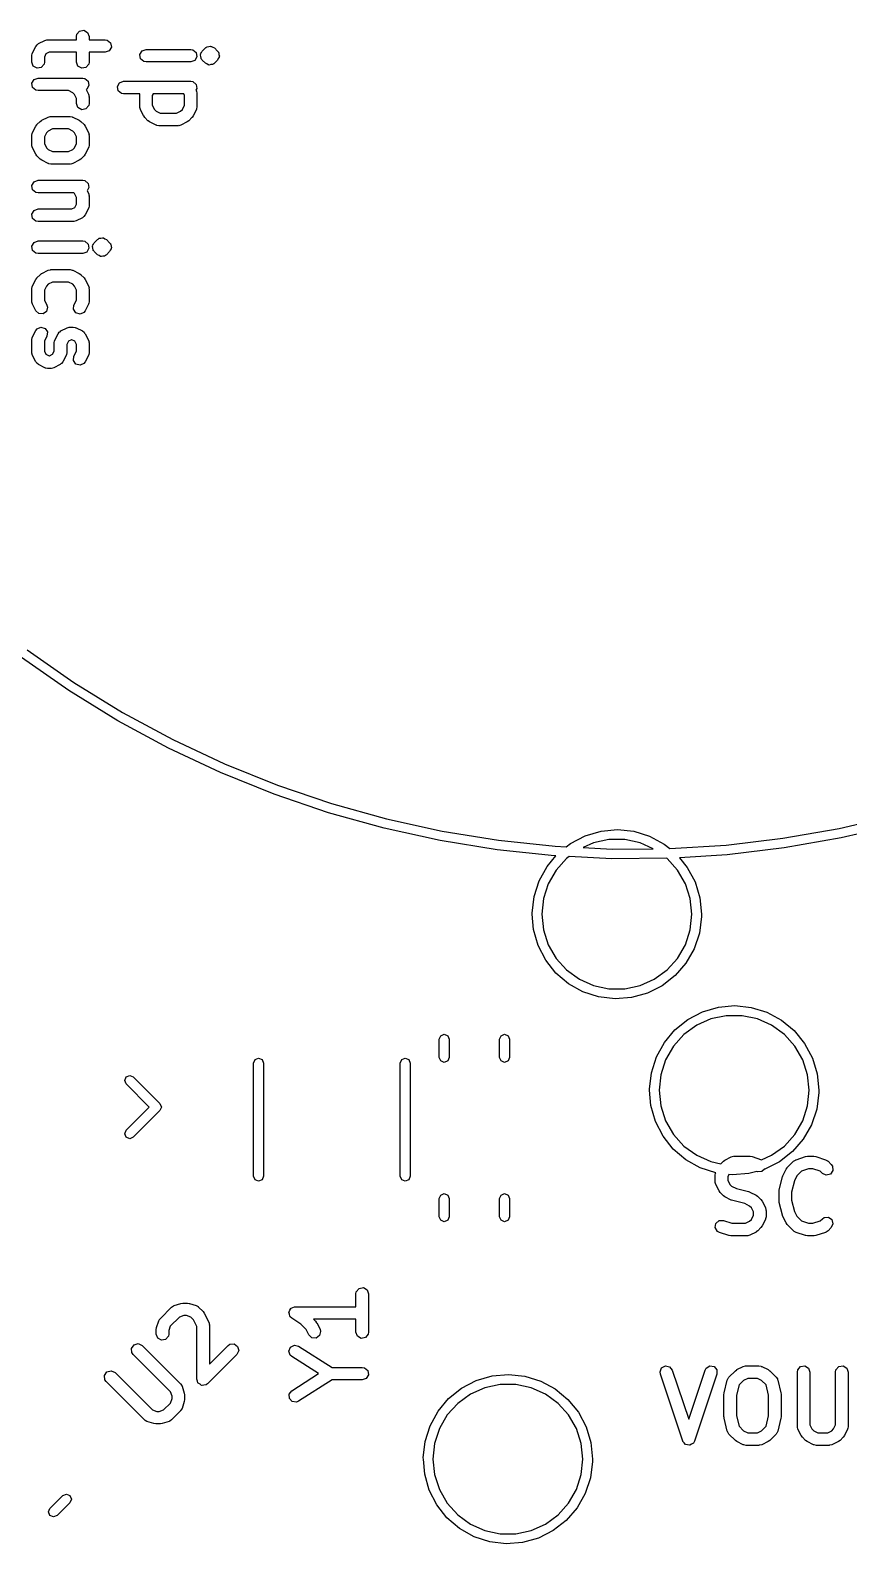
# Model space of a CAD drawing. Extents: x 158.4 to 199.9, y -104.2 to -37.4.
# Drawn here: x 175.8 to 185.57, y -104.11 to -86.05 of the extents above; entities that cross this region are included whole.
import ezdxf

# ---------------------------------------------------------------- set-up
doc = ezdxf.new("R2010")
doc.units = 0
doc.layers.add('BLACK', color=7, linetype='CONTINUOUS')

msp = doc.modelspace()

# ---------------------------------------------------------------- linework, layer by layer
at = {"layer": 'BLACK', "linetype": 'CONTINUOUS'}
for p, q in [((176.352, -86.1274), (176.357, -86.1017)), ((176.352, -86.1667), (176.352, -86.1274)), ((176.357, -86.1017), (176.39, -86.0624)), ((176.39, -86.0624), (176.44, -86.0535)), ((176.44, -86.0535), (176.485, -86.0792)), ((176.485, -86.0792), (176.502, -86.1274)), ((176.502, -86.1274), (176.502, -86.1667)), ((175.827, -86.3224), (175.865, -86.2462)), ((175.865, -86.2462), (175.881, -86.2253)), ((175.881, -86.2253), (175.891, -86.2208)), ((175.891, -86.2208), (175.899, -86.2127)), ((175.899, -86.2127), (175.975, -86.1746)), ((175.975, -86.1746), (176, -86.1672)), ((176, -86.1672), (176.004, -86.1682)), ((176.004, -86.1682), (176.008, -86.1667)), ((176.008, -86.1667), (176.352, -86.1667)), ((176.502, -86.1667), (176.694, -86.1667)), ((176.694, -86.1667), (176.72, -86.1712)), ((176.742, -86.2991), (176.694, -86.3167)), ((176.72, -86.1712), (176.759, -86.2042)), ((176.768, -86.2547), (176.742, -86.2991)), ((176.759, -86.2042), (176.768, -86.2547)), ((177.108, -86.3429), (177.134, -86.2985)), ((177.134, -86.2985), (177.182, -86.281)), ((177.182, -86.281), (177.715, -86.281)), ((177.715, -86.281), (177.741, -86.2855)), ((177.741, -86.2855), (177.78, -86.3185)), ((177.845, -86.3206), (177.853, -86.3029)), ((177.853, -86.3029), (177.891, -86.2648)), ((177.891, -86.2648), (177.899, -86.2591)), ((177.899, -86.2591), (177.901, -86.2564)), ((177.901, -86.2564), (177.904, -86.2556)), ((177.904, -86.2556), (177.912, -86.2499)), ((177.912, -86.2499), (177.932, -86.2482)), ((177.932, -86.2482), (177.951, -86.2431)), ((177.951, -86.2431), (177.957, -86.246)), ((177.957, -86.246), (177.963, -86.2454)), ((177.963, -86.2454), (177.979, -86.2566)), ((177.979, -86.2566), (177.997, -86.2648)), ((177.997, -86.2648), (178.035, -86.3029)), ((178.035, -86.3029), (178.041, -86.311)), ((175.819, -86.356), (175.824, -86.3303)), ((175.819, -86.4321), (175.819, -86.356)), ((175.837, -86.4804), (175.819, -86.4321)), ((175.824, -86.3303), (175.826, -86.3269)), ((175.826, -86.3269), (175.827, -86.3224)), ((175.881, -86.506), (175.837, -86.4804)), ((175.965, -86.4578), (175.932, -86.4971)), ((175.969, -86.4321), (175.965, -86.4578)), ((175.988, -86.3357), (175.969, -86.3737)), ((175.969, -86.3737), (175.969, -86.4321)), ((176.026, -86.3167), (175.988, -86.3357)), ((176.352, -86.3167), (176.026, -86.3167)), ((176.352, -86.4321), (176.352, -86.3167)), ((176.37, -86.4804), (176.352, -86.4321)), ((176.414, -86.506), (176.37, -86.4804)), ((176.498, -86.4578), (176.465, -86.4971)), ((176.502, -86.4321), (176.498, -86.4578)), ((176.694, -86.3167), (176.502, -86.3167)), ((176.502, -86.3167), (176.502, -86.4321)), ((177.117, -86.3935), (177.108, -86.3429)), ((177.156, -86.4264), (177.117, -86.3935)), ((177.182, -86.431), (177.156, -86.4264)), ((177.715, -86.431), (177.182, -86.431)), ((177.764, -86.4134), (177.715, -86.431)), ((177.789, -86.369), (177.764, -86.4134)), ((177.78, -86.3185), (177.789, -86.369)), ((177.831, -86.3494), (177.833, -86.3463)), ((177.836, -86.3682), (177.831, -86.3494)), ((177.832, -86.3429), (177.834, -86.34)), ((177.833, -86.3463), (177.832, -86.3429)), ((177.833, -86.3365), (177.845, -86.3206)), ((177.834, -86.34), (177.833, -86.3365)), ((177.838, -86.3876), (177.836, -86.3682)), ((177.841, -86.3915), (177.838, -86.3876)), ((177.841, -86.3935), (177.841, -86.3915)), ((177.843, -86.3956), (177.841, -86.3935)), ((177.844, -86.3957), (177.843, -86.3956)), ((177.844, -86.399), (177.844, -86.3957)), ((177.847, -86.4009), (177.844, -86.399)), ((177.853, -86.409), (177.847, -86.4009)), ((177.891, -86.4471), (177.853, -86.409)), ((177.909, -86.4553), (177.891, -86.4471)), ((177.925, -86.4665), (177.909, -86.4553)), ((177.931, -86.4659), (177.925, -86.4665)), ((177.937, -86.4688), (177.931, -86.4659)), ((177.956, -86.4637), (177.937, -86.4688)), ((177.976, -86.462), (177.956, -86.4637)), ((177.984, -86.4563), (177.976, -86.462)), ((177.987, -86.4555), (177.984, -86.4563)), ((177.989, -86.4528), (177.987, -86.4555)), ((177.997, -86.4471), (177.989, -86.4528)), ((178.035, -86.409), (177.997, -86.4471)), ((178.043, -86.3913), (178.035, -86.409)), ((178.041, -86.311), (178.044, -86.3129)), ((178.055, -86.3754), (178.043, -86.3913)), ((178.044, -86.3129), (178.044, -86.3162)), ((178.044, -86.3162), (178.045, -86.3163)), ((178.045, -86.3163), (178.047, -86.3185)), ((178.047, -86.3185), (178.047, -86.3204)), ((178.047, -86.3204), (178.05, -86.3243)), ((178.05, -86.3243), (178.052, -86.3437)), ((178.052, -86.3437), (178.057, -86.3625)), ((178.056, -86.369), (178.054, -86.3719)), ((178.054, -86.3719), (178.055, -86.3754)), ((178.057, -86.3625), (178.055, -86.3656)), ((178.055, -86.3656), (178.056, -86.369)), ((175.82, -86.6858), (175.846, -86.6414)), ((175.846, -86.6414), (175.894, -86.6238)), ((175.932, -86.4971), (175.881, -86.506)), ((175.894, -86.6238), (176.427, -86.6238)), ((176.465, -86.4971), (176.414, -86.506)), ((176.427, -86.6238), (176.453, -86.6283)), ((176.453, -86.6283), (176.492, -86.6613)), ((176.492, -86.6613), (176.501, -86.7118)), ((176.867, -86.6795), (176.915, -86.6619)), ((176.915, -86.6619), (177.715, -86.6619)), ((177.715, -86.6619), (177.741, -86.6664)), ((177.741, -86.6664), (177.78, -86.6994)), ((175.829, -86.7363), (175.82, -86.6858)), ((175.868, -86.7693), (175.829, -86.7363)), ((175.894, -86.7738), (175.868, -86.7693)), ((176.257, -86.7738), (175.894, -86.7738)), ((176.307, -86.7985), (176.257, -86.7738)), ((176.328, -86.8194), (176.307, -86.7985)), ((176.352, -86.8689), (176.328, -86.8194)), ((176.476, -86.7563), (176.466, -86.7599)), ((176.466, -86.7599), (176.495, -86.8176)), ((176.501, -86.7118), (176.476, -86.7563)), ((176.495, -86.8176), (176.502, -86.8426)), ((176.502, -86.8426), (176.501, -86.847)), ((176.501, -86.847), (176.502, -86.8512)), ((176.502, -86.8512), (176.502, -86.9274)), ((176.842, -86.7239), (176.867, -86.6795)), ((176.85, -86.7744), (176.842, -86.7239)), ((176.89, -86.8074), (176.85, -86.7744)), ((176.915, -86.8119), (176.89, -86.8074)), ((177.107, -86.8119), (176.915, -86.8119)), ((177.107, -86.8131), (177.107, -86.8119)), ((177.107, -86.9655), (177.107, -86.8131)), ((177.267, -86.8119), (177.257, -86.8308)), ((177.257, -86.8308), (177.257, -86.9478)), ((177.631, -86.8119), (177.267, -86.8119)), ((177.64, -86.8308), (177.631, -86.8119)), ((177.64, -86.9478), (177.64, -86.8308)), ((177.789, -86.7499), (177.778, -86.77)), ((177.778, -86.77), (177.783, -86.7796)), ((177.78, -86.6994), (177.789, -86.7499)), ((177.783, -86.7796), (177.79, -86.8045)), ((177.79, -86.8045), (177.789, -86.8089)), ((177.789, -86.8089), (177.79, -86.8131)), ((177.79, -86.8131), (177.79, -86.9655)), ((176.352, -86.9274), (176.352, -86.8689)), ((176.37, -86.9756), (176.352, -86.9274)), ((176.414, -87.0012), (176.37, -86.9756)), ((176.465, -86.9923), (176.414, -87.0012)), ((176.498, -86.953), (176.465, -86.9923)), ((176.502, -86.9274), (176.498, -86.953)), ((177.109, -86.9697), (177.107, -86.9655)), ((177.108, -86.974), (177.109, -86.9697)), ((177.115, -86.999), (177.108, -86.974)), ((177.153, -87.0752), (177.115, -86.999)), ((177.257, -86.9478), (177.282, -86.9972)), ((177.282, -86.9972), (177.303, -87.0181)), ((177.303, -87.0181), (177.352, -87.0429)), ((177.545, -87.0429), (177.595, -87.0181)), ((177.595, -87.0181), (177.616, -86.9972)), ((177.616, -86.9972), (177.64, -86.9478)), ((177.783, -86.999), (177.744, -87.0752)), ((177.786, -86.9911), (177.783, -86.9946)), ((177.783, -86.9946), (177.783, -86.999)), ((177.79, -86.9655), (177.786, -86.9911)), ((175.827, -87.2748), (175.865, -87.1986)), ((175.865, -87.1986), (175.878, -87.1806)), ((175.878, -87.1806), (175.879, -87.1791)), ((175.879, -87.1791), (175.917, -87.141)), ((175.917, -87.141), (175.936, -87.1282)), ((175.936, -87.1282), (175.937, -87.127)), ((175.937, -87.127), (176.013, -87.0889)), ((176.013, -87.0889), (176.038, -87.0814)), ((176.038, -87.0814), (176.042, -87.0825)), ((176.042, -87.0825), (176.046, -87.081)), ((176.046, -87.081), (176.275, -87.081)), ((176.275, -87.081), (176.301, -87.0855)), ((176.301, -87.0855), (176.304, -87.0884)), ((176.304, -87.0884), (176.309, -87.0889)), ((176.309, -87.0889), (176.385, -87.127)), ((176.385, -87.127), (176.403, -87.1403)), ((176.403, -87.1403), (176.404, -87.141)), ((176.404, -87.141), (176.442, -87.1791)), ((176.442, -87.1791), (176.455, -87.1975)), ((176.455, -87.1975), (176.456, -87.1986)), ((176.456, -87.1986), (176.495, -87.2748)), ((177.154, -87.0763), (177.153, -87.0752)), ((177.167, -87.0947), (177.154, -87.0763)), ((177.205, -87.1328), (177.167, -87.0947)), ((177.207, -87.1335), (177.205, -87.1328)), ((177.225, -87.1468), (177.207, -87.1335)), ((177.301, -87.1849), (177.225, -87.1468)), ((177.305, -87.1855), (177.301, -87.1849)), ((177.309, -87.1883), (177.305, -87.1855)), ((177.334, -87.1929), (177.309, -87.1883)), ((177.563, -87.1929), (177.334, -87.1929)), ((177.352, -87.0429), (177.545, -87.0429)), ((177.567, -87.1913), (177.563, -87.1929)), ((177.572, -87.1924), (177.567, -87.1913)), ((177.597, -87.1849), (177.572, -87.1924)), ((177.673, -87.1468), (177.597, -87.1849)), ((177.674, -87.1457), (177.673, -87.1468)), ((177.692, -87.1328), (177.674, -87.1457)), ((177.73, -87.0947), (177.692, -87.1328)), ((177.731, -87.0932), (177.73, -87.0947)), ((177.744, -87.0752), (177.731, -87.0932)), ((175.819, -87.3083), (175.824, -87.2827)), ((175.819, -87.4226), (175.819, -87.3083)), ((175.824, -87.2827), (175.826, -87.2792)), ((175.826, -87.2792), (175.827, -87.2748)), ((175.994, -87.2766), (175.969, -87.326)), ((175.969, -87.326), (175.969, -87.4049)), ((176.015, -87.2557), (175.994, -87.2766)), ((176.064, -87.231), (176.015, -87.2557)), ((176.257, -87.231), (176.064, -87.231)), ((176.307, -87.2557), (176.257, -87.231)), ((176.328, -87.2766), (176.307, -87.2557)), ((176.352, -87.326), (176.328, -87.2766)), ((176.352, -87.4049), (176.352, -87.326)), ((176.495, -87.2748), (176.502, -87.2998)), ((176.502, -87.2998), (176.501, -87.3041)), ((176.501, -87.3041), (176.502, -87.3083)), ((176.502, -87.3083), (176.502, -87.4226)), ((175.821, -87.4268), (175.819, -87.4226)), ((175.82, -87.4312), (175.821, -87.4268)), ((175.827, -87.4562), (175.82, -87.4312)), ((175.865, -87.5323), (175.827, -87.4562)), ((175.866, -87.5335), (175.865, -87.5323)), ((175.879, -87.5518), (175.866, -87.5335)), ((175.917, -87.5899), (175.879, -87.5518)), ((175.969, -87.4049), (175.994, -87.4544)), ((175.994, -87.4544), (176.015, -87.4753)), ((176.015, -87.4753), (176.064, -87.5)), ((176.064, -87.5), (176.257, -87.5)), ((176.257, -87.5), (176.307, -87.4753)), ((176.307, -87.4753), (176.328, -87.4544)), ((176.328, -87.4544), (176.352, -87.4049)), ((176.442, -87.5518), (176.404, -87.5899)), ((176.443, -87.5504), (176.442, -87.5518)), ((176.456, -87.5323), (176.443, -87.5504)), ((176.495, -87.4562), (176.456, -87.5323)), ((176.498, -87.4483), (176.495, -87.4517)), ((176.495, -87.4517), (176.495, -87.4562)), ((176.502, -87.4226), (176.498, -87.4483)), ((175.919, -87.5906), (175.917, -87.5899)), ((175.937, -87.604), (175.919, -87.5906)), ((176.013, -87.6421), (175.937, -87.604)), ((176.017, -87.6426), (176.013, -87.6421)), ((176.021, -87.6455), (176.017, -87.6426)), ((176.046, -87.65), (176.021, -87.6455)), ((176.275, -87.65), (176.046, -87.65)), ((176.279, -87.6485), (176.275, -87.65)), ((176.284, -87.6495), (176.279, -87.6485)), ((176.309, -87.6421), (176.284, -87.6495)), ((176.385, -87.604), (176.309, -87.6421)), ((176.386, -87.6028), (176.385, -87.604)), ((176.404, -87.5899), (176.386, -87.6028)), ((175.82, -87.9048), (175.846, -87.8604)), ((175.829, -87.9554), (175.82, -87.9048)), ((175.846, -87.8604), (175.894, -87.8429)), ((175.894, -87.8429), (176.427, -87.8429)), ((176.427, -87.8429), (176.453, -87.8474)), ((176.453, -87.8474), (176.492, -87.8804)), ((176.501, -87.9309), (176.48, -87.9686)), ((176.492, -87.8804), (176.501, -87.9309)), ((175.868, -87.9883), (175.829, -87.9554)), ((175.894, -87.9929), (175.868, -87.9883)), ((176.32, -87.9929), (175.894, -87.9929)), ((176.328, -88.0004), (176.32, -87.9929)), ((176.352, -88.0498), (176.328, -88.0004)), ((176.352, -88.1287), (176.352, -88.0498)), ((176.48, -87.9686), (176.495, -87.9986)), ((176.495, -87.9986), (176.502, -88.0236)), ((176.502, -88.0236), (176.501, -88.0279)), ((176.501, -88.0279), (176.502, -88.0321)), ((176.502, -88.0321), (176.502, -88.1464)), ((175.82, -88.2477), (175.846, -88.2033)), ((175.829, -88.2982), (175.82, -88.2477)), ((175.846, -88.2033), (175.894, -88.1857)), ((175.894, -88.1857), (176.295, -88.1857)), ((176.295, -88.1857), (176.333, -88.1667)), ((176.333, -88.1667), (176.352, -88.1287)), ((176.423, -88.2897), (176.347, -88.3278)), ((176.431, -88.2815), (176.423, -88.2897)), ((176.441, -88.2771), (176.431, -88.2815)), ((176.456, -88.2562), (176.441, -88.2771)), ((176.495, -88.18), (176.456, -88.2562)), ((176.498, -88.1721), (176.495, -88.1755)), ((176.495, -88.1755), (176.495, -88.18)), ((176.502, -88.1464), (176.498, -88.1721)), ((175.868, -88.3312), (175.829, -88.2982)), ((175.894, -88.3357), (175.868, -88.3312)), ((176.313, -88.3357), (175.894, -88.3357)), ((176.317, -88.3342), (176.313, -88.3357)), ((176.322, -88.3352), (176.317, -88.3342)), ((176.347, -88.3278), (176.322, -88.3352)), ((175.82, -88.6286), (175.846, -88.5842)), ((175.829, -88.6792), (175.82, -88.6286)), ((175.846, -88.5842), (175.894, -88.5667)), ((175.894, -88.5667), (176.427, -88.5667)), ((176.427, -88.5667), (176.453, -88.5712)), ((176.453, -88.5712), (176.492, -88.6042)), ((176.501, -88.6547), (176.476, -88.6991)), ((176.492, -88.6042), (176.501, -88.6547)), ((176.543, -88.6351), (176.545, -88.632)), ((176.548, -88.6539), (176.543, -88.6351)), ((176.544, -88.6286), (176.546, -88.6257)), ((176.545, -88.632), (176.544, -88.6286)), ((176.545, -88.6223), (176.557, -88.6063)), ((176.546, -88.6257), (176.545, -88.6223)), ((176.55, -88.6734), (176.548, -88.6539)), ((176.557, -88.6063), (176.565, -88.5886)), ((176.565, -88.5886), (176.603, -88.5505)), ((176.603, -88.5505), (176.611, -88.5449)), ((176.611, -88.5449), (176.613, -88.5421)), ((176.613, -88.5421), (176.616, -88.5413)), ((176.616, -88.5413), (176.624, -88.5356)), ((176.624, -88.5356), (176.644, -88.5339)), ((176.644, -88.5339), (176.663, -88.5289)), ((176.663, -88.5289), (176.669, -88.5317)), ((176.669, -88.5317), (176.675, -88.5311)), ((176.675, -88.5311), (176.691, -88.5423)), ((176.691, -88.5423), (176.709, -88.5505)), ((176.709, -88.5505), (176.747, -88.5886)), ((176.747, -88.5886), (176.753, -88.5967)), ((176.753, -88.5967), (176.756, -88.5986)), ((176.756, -88.5986), (176.756, -88.6019)), ((176.756, -88.6019), (176.757, -88.602)), ((176.757, -88.602), (176.759, -88.6042)), ((176.759, -88.6042), (176.759, -88.6062)), ((176.759, -88.6062), (176.762, -88.61)), ((176.762, -88.61), (176.764, -88.6294)), ((176.764, -88.6294), (176.769, -88.6482)), ((176.768, -88.6547), (176.766, -88.6577)), ((176.769, -88.6482), (176.767, -88.6513)), ((176.767, -88.6513), (176.768, -88.6547)), ((175.868, -88.7121), (175.829, -88.6792)), ((175.894, -88.7167), (175.868, -88.7121)), ((176.427, -88.7167), (175.894, -88.7167)), ((176.476, -88.6991), (176.427, -88.7167)), ((176.553, -88.6772), (176.55, -88.6734)), ((176.553, -88.6792), (176.553, -88.6772)), ((176.555, -88.6813), (176.553, -88.6792)), ((176.556, -88.6815), (176.555, -88.6813)), ((176.556, -88.6847), (176.556, -88.6815)), ((176.559, -88.6866), (176.556, -88.6847)), ((176.565, -88.6947), (176.559, -88.6866)), ((176.603, -88.7328), (176.565, -88.6947)), ((176.621, -88.741), (176.603, -88.7328)), ((176.637, -88.7522), (176.621, -88.741)), ((176.643, -88.7516), (176.637, -88.7522)), ((176.649, -88.7545), (176.643, -88.7516)), ((176.668, -88.7494), (176.649, -88.7545)), ((176.688, -88.7477), (176.668, -88.7494)), ((176.696, -88.7421), (176.688, -88.7477)), ((176.699, -88.7412), (176.696, -88.7421)), ((176.701, -88.7385), (176.699, -88.7412)), ((176.709, -88.7328), (176.701, -88.7385)), ((176.747, -88.6947), (176.709, -88.7328)), ((176.755, -88.677), (176.747, -88.6947)), ((176.767, -88.6611), (176.755, -88.677)), ((176.766, -88.6577), (176.767, -88.6611)), ((175.865, -89.0272), (175.878, -89.0092)), ((175.878, -89.0092), (175.879, -89.0077)), ((175.879, -89.0077), (175.917, -88.9696)), ((175.917, -88.9696), (175.936, -88.9567)), ((175.936, -88.9567), (175.937, -88.9555)), ((175.937, -88.9555), (176.013, -88.9174)), ((176.013, -88.9174), (176.038, -88.91)), ((176.038, -88.91), (176.042, -88.9111)), ((176.042, -88.9111), (176.046, -88.9095)), ((176.046, -88.9095), (176.275, -88.9095)), ((176.275, -88.9095), (176.301, -88.914)), ((176.301, -88.914), (176.304, -88.9169)), ((176.304, -88.9169), (176.309, -88.9174)), ((176.309, -88.9174), (176.385, -88.9555)), ((176.385, -88.9555), (176.403, -88.9689)), ((176.403, -88.9689), (176.404, -88.9696)), ((176.404, -88.9696), (176.442, -89.0077)), ((176.442, -89.0077), (176.455, -89.026)), ((175.819, -89.1369), (175.824, -89.1113)), ((175.819, -89.2893), (175.819, -89.1369)), ((175.824, -89.1113), (175.826, -89.1078)), ((175.826, -89.1078), (175.827, -89.1034)), ((175.827, -89.1034), (175.865, -89.0272)), ((175.994, -89.1051), (175.969, -89.1546)), ((175.969, -89.1546), (175.969, -89.2716)), ((176.015, -89.0843), (175.994, -89.1051)), ((176.064, -89.0595), (176.015, -89.0843)), ((176.257, -89.0595), (176.064, -89.0595)), ((176.307, -89.0843), (176.257, -89.0595)), ((176.328, -89.1051), (176.307, -89.0843)), ((176.352, -89.1546), (176.328, -89.1051)), ((176.352, -89.2716), (176.352, -89.1546)), ((176.455, -89.026), (176.456, -89.0272)), ((176.456, -89.0272), (176.495, -89.1034)), ((176.495, -89.1034), (176.502, -89.1283)), ((176.502, -89.1283), (176.501, -89.1327)), ((176.501, -89.1327), (176.502, -89.1369)), ((176.502, -89.1369), (176.502, -89.2893)), ((175.821, -89.2935), (175.819, -89.2893)), ((175.82, -89.2979), (175.821, -89.2935)), ((175.827, -89.3228), (175.82, -89.2979)), ((175.865, -89.399), (175.827, -89.3228)), ((175.969, -89.2716), (175.999, -89.3319)), ((176.007, -89.3569), (175.995, -89.4068)), ((175.999, -89.3319), (176.007, -89.3569)), ((176.316, -89.3829), (176.322, -89.3319)), ((176.322, -89.3319), (176.352, -89.2716)), ((176.495, -89.3228), (176.456, -89.399)), ((176.498, -89.3149), (176.495, -89.3184)), ((176.495, -89.3184), (176.495, -89.3228)), ((176.502, -89.2893), (176.498, -89.3149)), ((175.902, -89.4343), (175.865, -89.399)), ((175.954, -89.4374), (175.902, -89.4343)), ((175.995, -89.4068), (175.954, -89.4374)), ((176.345, -89.4257), (176.316, -89.3829)), ((176.394, -89.4403), (176.345, -89.4257)), ((176.441, -89.4199), (176.394, -89.4403)), ((176.456, -89.399), (176.441, -89.4199)), ((175.819, -89.7464), (175.824, -89.7208)), ((175.824, -89.7208), (175.826, -89.7173)), ((175.826, -89.7173), (175.827, -89.7129)), ((175.827, -89.7129), (175.865, -89.6367)), ((175.865, -89.6367), (175.881, -89.6158)), ((175.881, -89.6158), (175.928, -89.5954)), ((175.928, -89.5954), (175.977, -89.61)), ((175.999, -89.7038), (175.969, -89.7641)), ((175.977, -89.61), (176.005, -89.6528)), ((176.005, -89.6528), (175.999, -89.7038)), ((176.094, -89.751), (176.132, -89.6748)), ((176.132, -89.6748), (176.147, -89.6539)), ((176.147, -89.6539), (176.158, -89.6494)), ((176.158, -89.6494), (176.165, -89.6413)), ((176.165, -89.6413), (176.242, -89.6032)), ((176.242, -89.6032), (176.266, -89.5957)), ((176.266, -89.5957), (176.271, -89.5968)), ((176.271, -89.5968), (176.275, -89.5952)), ((176.275, -89.5952), (176.313, -89.5952)), ((176.313, -89.5952), (176.339, -89.5998)), ((176.339, -89.5998), (176.342, -89.6026)), ((176.342, -89.6026), (176.347, -89.6032)), ((176.347, -89.6032), (176.423, -89.6413)), ((176.423, -89.6413), (176.444, -89.6568)), ((176.444, -89.6568), (176.448, -89.6671)), ((176.448, -89.6671), (176.456, -89.6748)), ((176.456, -89.6748), (176.495, -89.751)), ((175.819, -89.8988), (175.819, -89.7464)), ((175.821, -89.903), (175.819, -89.8988)), ((175.82, -89.9074), (175.821, -89.903)), ((175.827, -89.9323), (175.82, -89.9074)), ((175.969, -89.7641), (175.969, -89.8811)), ((175.969, -89.8811), (175.988, -89.9191)), ((175.988, -89.9191), (176.026, -89.9381)), ((176.029, -89.9381), (176.067, -89.9191)), ((176.067, -89.9191), (176.086, -89.8811)), ((176.086, -89.7845), (176.09, -89.7589)), ((176.086, -89.8811), (176.086, -89.7845)), ((176.09, -89.7589), (176.093, -89.7554)), ((176.093, -89.7554), (176.094, -89.751)), ((176.236, -89.8988), (176.231, -89.9245)), ((176.255, -89.7642), (176.236, -89.8022)), ((176.236, -89.8022), (176.236, -89.8988)), ((176.293, -89.7452), (176.255, -89.7642)), ((176.295, -89.7452), (176.293, -89.7452)), ((176.333, -89.7642), (176.295, -89.7452)), ((176.322, -89.9415), (176.352, -89.8811)), ((176.352, -89.8022), (176.333, -89.7642)), ((176.352, -89.8811), (176.352, -89.8022)), ((176.495, -89.751), (176.502, -89.7759)), ((176.502, -89.8988), (176.498, -89.9245)), ((176.502, -89.7759), (176.501, -89.7803)), ((176.501, -89.7803), (176.502, -89.7845)), ((176.502, -89.7845), (176.502, -89.8988)), ((175.865, -90.0085), (175.827, -89.9323)), ((175.873, -90.0163), (175.865, -90.0085)), ((175.878, -90.0266), (175.873, -90.0163)), ((175.899, -90.0421), (175.878, -90.0266)), ((175.975, -90.0802), (175.899, -90.0421)), ((175.979, -90.0807), (175.975, -90.0802)), ((175.983, -90.0836), (175.979, -90.0807)), ((176.008, -90.0881), (175.983, -90.0836)), ((176.046, -90.0881), (176.008, -90.0881)), ((176.026, -89.9381), (176.029, -89.9381)), ((176.051, -90.0866), (176.046, -90.0881)), ((176.055, -90.0876), (176.051, -90.0866)), ((176.08, -90.0802), (176.055, -90.0876)), ((176.156, -90.0421), (176.08, -90.0802)), ((176.164, -90.0339), (176.156, -90.0421)), ((176.174, -90.0295), (176.164, -90.0339)), ((176.19, -90.0085), (176.174, -90.0295)), ((176.228, -89.9323), (176.19, -90.0085)), ((176.231, -89.9245), (176.228, -89.9279)), ((176.228, -89.9279), (176.228, -89.9323)), ((176.316, -89.9924), (176.322, -89.9415)), ((176.345, -90.0352), (176.316, -89.9924)), ((176.394, -90.0499), (176.345, -90.0352)), ((176.441, -90.0295), (176.394, -90.0499)), ((176.456, -90.0085), (176.441, -90.0295)), ((176.495, -89.9323), (176.456, -90.0085)), ((176.498, -89.9245), (176.495, -89.9279)), ((176.495, -89.9279), (176.495, -89.9323)), ((175.763, -93.4457), (176.322, -93.8343)), ((176.259, -93.9306), (175.695, -93.5382)), ((176.322, -93.8343), (176.903, -94.1912)), ((176.845, -94.2908), (176.259, -93.9306)), ((176.903, -94.1912), (177.502, -94.5151)), ((177.45, -94.6177), (176.845, -94.2908)), ((177.502, -94.5151), (178.118, -94.805)), ((178.072, -94.9104), (177.45, -94.6177)), ((178.709, -95.1679), (178.072, -94.9104)), ((178.118, -94.805), (178.749, -95.0601)), ((178.749, -95.0601), (179.394, -95.2796)), ((179.36, -95.3895), (178.709, -95.1679)), ((179.394, -95.2796), (180.05, -95.4627)), ((180.022, -95.5743), (179.36, -95.3895)), ((180.05, -95.4627), (180.715, -95.609)), ((185.452, -95.5759), (186.115, -95.4204)), ((180.693, -95.722), (180.022, -95.5743)), ((180.715, -95.609), (181.387, -95.7178)), ((182.247, -95.7549), (182.422, -95.6635)), ((182.422, -95.6635), (182.611, -95.6079)), ((182.611, -95.6079), (182.807, -95.59)), ((182.807, -95.59), (183.003, -95.6106)), ((183.003, -95.6106), (183.191, -95.6689)), ((183.191, -95.6689), (183.365, -95.7627)), ((184.105, -95.7748), (184.781, -95.6941)), ((184.781, -95.6941), (185.452, -95.5759)), ((185.475, -95.6886), (184.798, -95.8079)), ((186.145, -95.5316), (185.475, -95.6886)), ((181.372, -95.8319), (180.693, -95.722)), ((182.056, -95.9037), (181.372, -95.8319)), ((181.387, -95.7178), (182.064, -95.789)), ((182.064, -95.789), (182.196, -95.7955)), ((182.196, -95.7955), (182.247, -95.7549)), ((182.523, -95.7489), (182.397, -95.8053)), ((182.397, -95.8053), (182.745, -95.8223)), ((182.706, -95.71), (182.523, -95.7489)), ((182.894, -95.71), (182.706, -95.71)), ((182.745, -95.8223), (183.234, -95.8189)), ((183.077, -95.7489), (182.894, -95.71)), ((183.234, -95.8189), (183.077, -95.7489)), ((183.365, -95.7627), (183.431, -95.8172)), ((183.431, -95.8172), (184.105, -95.7748)), ((184.798, -95.8079), (184.116, -95.8893)), ((181.872, -96.2021), (181.967, -96.0294)), ((181.967, -96.0294), (182.071, -95.9045)), ((182.071, -95.9045), (182.056, -95.9037)), ((182.201, -95.935), (182.076, -96.074)), ((182.232, -95.9124), (182.201, -95.935)), ((182.742, -95.9373), (182.232, -95.9124)), ((183.396, -95.9327), (182.742, -95.9373)), ((183.399, -95.935), (183.396, -95.9327)), ((183.524, -96.074), (183.399, -95.935)), ((184.116, -95.8893), (183.547, -95.9251)), ((183.547, -95.9251), (183.641, -96.0411)), ((183.641, -96.0411), (183.734, -96.2151)), ((181.812, -96.39), (181.872, -96.2021)), ((181.982, -96.236), (181.925, -96.4139)), ((182.076, -96.074), (181.982, -96.236)), ((183.618, -96.236), (183.524, -96.074)), ((183.675, -96.4139), (183.618, -96.236)), ((183.734, -96.2151), (183.791, -96.4038)), ((181.79, -96.5859), (181.812, -96.39)), ((181.925, -96.4139), (181.905, -96.6)), ((183.695, -96.6), (183.675, -96.4139)), ((183.791, -96.4038), (183.81, -96.6)), ((181.791, -96.6), (181.79, -96.5859)), ((181.807, -96.7823), (181.791, -96.6)), ((181.905, -96.6), (181.925, -96.7861)), ((183.675, -96.7861), (183.695, -96.6)), ((183.81, -96.6), (183.81, -96.6282)), ((181.861, -96.9718), (181.807, -96.7823)), ((183.81, -96.6282), (183.785, -96.8238)), ((181.925, -96.7861), (181.982, -96.964)), ((183.618, -96.964), (183.675, -96.7861)), ((183.785, -96.8238), (183.723, -97.0108)), ((181.951, -97.1471), (181.861, -96.9718)), ((181.982, -96.964), (182.076, -97.126)), ((182.076, -97.126), (182.201, -97.265)), ((183.399, -97.265), (183.524, -97.126)), ((183.524, -97.126), (183.618, -96.964)), ((183.723, -97.0108), (183.625, -97.1822)), ((182.073, -97.3016), (181.951, -97.1471)), ((182.224, -97.4294), (182.073, -97.3016)), ((182.201, -97.265), (182.353, -97.375)), ((183.247, -97.375), (183.399, -97.265)), ((183.625, -97.1822), (183.497, -97.3314)), ((182.396, -97.5255), (182.224, -97.4294)), ((182.353, -97.375), (182.523, -97.4511)), ((182.523, -97.4511), (182.706, -97.49)), ((182.706, -97.49), (182.894, -97.49)), ((182.894, -97.49), (183.077, -97.4511)), ((183.077, -97.4511), (183.247, -97.375)), ((183.341, -97.4528), (183.165, -97.5416)), ((183.497, -97.3314), (183.341, -97.4528)), ((182.583, -97.5864), (182.396, -97.5255)), ((182.779, -97.6098), (182.583, -97.5864)), ((182.975, -97.5947), (182.779, -97.6098)), ((183.165, -97.5416), (182.975, -97.5947)), ((183.493, -97.9784), (183.647, -97.8549)), ((183.647, -97.8549), (183.822, -97.7635)), ((183.923, -97.8489), (183.753, -97.925)), ((183.822, -97.7635), (184.011, -97.7079)), ((184.106, -97.81), (183.923, -97.8489)), ((184.011, -97.7079), (184.207, -97.69)), ((184.294, -97.81), (184.106, -97.81)), ((184.207, -97.69), (184.403, -97.7106)), ((184.477, -97.8489), (184.294, -97.81)), ((184.403, -97.7106), (184.591, -97.7689)), ((184.647, -97.925), (184.477, -97.8489)), ((184.591, -97.7689), (184.765, -97.8627)), ((184.765, -97.8627), (184.917, -97.9883)), ((180.698, -98.0497), (180.74, -98.0322)), ((180.74, -98.0322), (180.782, -98.0497)), ((181.418, -98.0497), (181.46, -98.0322)), ((181.46, -98.0322), (181.502, -98.0497)), ((183.367, -98.1294), (183.493, -97.9784)), ((183.601, -98.035), (183.476, -98.174)), ((183.753, -97.925), (183.601, -98.035)), ((184.799, -98.035), (184.647, -97.925)), ((184.924, -98.174), (184.799, -98.035)), ((184.917, -97.9883), (185.041, -98.1411)), ((180.68, -98.0922), (180.698, -98.0497)), ((180.68, -98.3078), (180.68, -98.0922)), ((180.782, -98.0497), (180.8, -98.0922)), ((180.8, -98.0922), (180.8, -98.3078)), ((181.4, -98.0922), (181.418, -98.0497)), ((181.4, -98.3078), (181.4, -98.0922)), ((181.502, -98.0497), (181.52, -98.0922)), ((181.52, -98.0922), (181.52, -98.3078)), ((183.272, -98.3021), (183.367, -98.1294)), ((183.476, -98.174), (183.382, -98.336)), ((185.018, -98.336), (184.924, -98.174)), ((185.041, -98.1411), (185.134, -98.3151)), ((178.465, -98.375), (178.483, -98.3326)), ((178.465, -99.725), (178.465, -98.375)), ((178.483, -98.3326), (178.525, -98.315)), ((178.525, -98.315), (178.567, -98.3326)), ((178.567, -98.3326), (178.585, -98.375)), ((178.585, -98.375), (178.585, -99.725)), ((180.215, -98.375), (180.233, -98.3326)), ((180.215, -99.725), (180.215, -98.375)), ((180.233, -98.3326), (180.275, -98.315)), ((180.275, -98.315), (180.317, -98.3326)), ((180.317, -98.3326), (180.335, -98.375)), ((180.335, -98.375), (180.335, -99.725)), ((180.698, -98.3503), (180.68, -98.3078)), ((180.74, -98.3678), (180.698, -98.3503)), ((180.782, -98.3503), (180.74, -98.3678)), ((180.8, -98.3078), (180.782, -98.3503)), ((181.418, -98.3503), (181.4, -98.3078)), ((181.46, -98.3678), (181.418, -98.3503)), ((181.502, -98.3503), (181.46, -98.3678)), ((181.52, -98.3078), (181.502, -98.3503)), ((183.212, -98.49), (183.272, -98.3021)), ((183.382, -98.336), (183.325, -98.5139)), ((185.075, -98.5139), (185.018, -98.336)), ((185.134, -98.3151), (185.191, -98.5038)), ((176.927, -98.5818), (176.945, -98.5394)), ((176.945, -98.6242), (176.927, -98.5818)), ((176.945, -98.5394), (176.987, -98.5218)), ((176.987, -98.5218), (177.03, -98.5394)), ((177.03, -98.5394), (177.348, -98.8576)), ((183.19, -98.6859), (183.212, -98.49)), ((183.325, -98.5139), (183.305, -98.7)), ((185.095, -98.7), (185.075, -98.5139)), ((185.191, -98.5038), (185.21, -98.7)), ((177.22, -98.9), (176.945, -98.6242)), ((183.191, -98.7), (183.19, -98.6859)), ((183.207, -98.8823), (183.191, -98.7)), ((183.305, -98.7), (183.325, -98.8861)), ((185.075, -98.8861), (185.095, -98.7)), ((185.21, -98.7282), (185.185, -98.9238)), ((185.21, -98.7), (185.21, -98.7282)), ((176.945, -99.1758), (177.22, -98.9)), ((177.348, -98.9424), (177.03, -99.2606)), ((177.348, -98.8576), (177.365, -98.9)), ((177.365, -98.9), (177.348, -98.9424)), ((183.261, -99.0718), (183.207, -98.8823)), ((183.325, -98.8861), (183.382, -99.064)), ((185.018, -99.064), (185.075, -98.8861)), ((185.185, -98.9238), (185.123, -99.1108)), ((183.351, -99.2471), (183.261, -99.0718)), ((183.382, -99.064), (183.476, -99.226)), ((184.924, -99.226), (185.018, -99.064)), ((185.123, -99.1108), (185.025, -99.2822)), ((176.927, -99.2182), (176.945, -99.1758)), ((176.945, -99.2606), (176.927, -99.2182)), ((176.987, -99.2782), (176.945, -99.2606)), ((177.03, -99.2606), (176.987, -99.2782)), ((183.473, -99.4016), (183.351, -99.2471)), ((183.476, -99.226), (183.601, -99.365)), ((184.799, -99.365), (184.924, -99.226)), ((185.025, -99.2822), (184.897, -99.4314)), ((183.624, -99.5294), (183.473, -99.4016)), ((183.601, -99.365), (183.753, -99.475)), ((183.753, -99.475), (183.923, -99.5511)), ((184.166, -99.4948), (184.191, -99.4874)), ((184.191, -99.4874), (184.196, -99.4884)), ((184.196, -99.4884), (184.2, -99.4869)), ((184.2, -99.4869), (184.39, -99.4869)), ((184.39, -99.4869), (184.413, -99.4908)), ((184.413, -99.4908), (184.414, -99.4908)), ((184.414, -99.4908), (184.527, -99.5285)), ((184.527, -99.5285), (184.647, -99.475)), ((184.647, -99.475), (184.799, -99.365)), ((184.897, -99.4314), (184.741, -99.5528)), ((184.938, -99.5288), (185.052, -99.4908)), ((185.052, -99.4908), (185.075, -99.4875)), ((185.075, -99.4875), (185.076, -99.4869)), ((185.076, -99.4869), (185.152, -99.4869)), ((185.152, -99.4869), (185.174, -99.4908)), ((185.174, -99.4908), (185.176, -99.4908)), ((185.176, -99.4908), (185.29, -99.5288)), ((183.796, -99.6255), (183.624, -99.5294)), ((183.98, -99.6854), (183.796, -99.6255)), ((183.923, -99.5511), (184.042, -99.5762)), ((184.042, -99.5762), (184.071, -99.547)), ((184.071, -99.547), (184.089, -99.5341)), ((184.089, -99.5341), (184.09, -99.5329)), ((184.09, -99.5329), (184.166, -99.4948)), ((184.471, -99.6679), (184.375, -99.6947)), ((184.481, -99.6712), (184.471, -99.6679)), ((184.532, -99.6697), (184.481, -99.6712)), ((184.563, -99.6421), (184.532, -99.6697)), ((184.565, -99.6416), (184.563, -99.6421)), ((184.741, -99.5528), (184.565, -99.6416)), ((184.781, -99.7188), (184.819, -99.6426)), ((184.819, -99.6426), (184.832, -99.6246)), ((184.832, -99.6246), (184.833, -99.6232)), ((184.833, -99.6232), (184.909, -99.547)), ((184.909, -99.547), (184.93, -99.532)), ((184.93, -99.532), (184.935, -99.5316)), ((184.935, -99.5316), (184.938, -99.5288)), ((185.002, -99.6656), (184.947, -99.7206)), ((185.088, -99.6369), (185.002, -99.6656)), ((185.14, -99.6369), (185.088, -99.6369)), ((185.226, -99.6656), (185.14, -99.6369)), ((185.252, -99.6911), (185.226, -99.6656)), ((185.29, -99.5288), (185.313, -99.5413)), ((185.313, -99.5413), (185.316, -99.5451)), ((185.316, -99.5451), (185.32, -99.547)), ((185.32, -99.547), (185.358, -99.5851)), ((185.377, -99.6575), (185.348, -99.6995)), ((185.358, -99.5851), (185.373, -99.6064)), ((185.373, -99.6064), (185.377, -99.6575)), ((178.483, -99.7674), (178.465, -99.725)), ((178.525, -99.785), (178.483, -99.7674)), ((178.567, -99.7674), (178.525, -99.785)), ((178.585, -99.725), (178.567, -99.7674)), ((180.233, -99.7674), (180.215, -99.725)), ((180.275, -99.785), (180.233, -99.7674)), ((180.317, -99.7674), (180.275, -99.785)), ((180.335, -99.725), (180.317, -99.7674)), ((183.973, -99.7143), (183.977, -99.6886)), ((183.973, -99.7905), (183.973, -99.7143)), ((183.974, -99.7947), (183.973, -99.7905)), ((183.973, -99.799), (183.974, -99.7947)), ((183.981, -99.824), (183.973, -99.799)), ((183.977, -99.6886), (183.98, -99.6854)), ((184.019, -99.9002), (183.981, -99.824)), ((184.136, -99.7047), (184.123, -99.732)), ((184.123, -99.732), (184.123, -99.7728)), ((184.123, -99.7728), (184.147, -99.8222)), ((184.179, -99.7098), (184.136, -99.7047)), ((184.147, -99.8222), (184.168, -99.8431)), ((184.168, -99.8431), (184.226, -99.8721)), ((184.375, -99.6947), (184.179, -99.7098)), ((184.737, -99.8866), (184.775, -99.7342)), ((184.775, -99.7342), (184.78, -99.7224)), ((184.78, -99.7224), (184.781, -99.7188)), ((184.918, -99.7786), (184.885, -99.914)), ((184.947, -99.7206), (184.918, -99.7786)), ((185.298, -99.7128), (185.252, -99.6911)), ((185.348, -99.6995), (185.298, -99.7128)), ((180.68, -99.9922), (180.698, -99.9497)), ((180.68, -100.208), (180.68, -99.9922)), ((180.698, -99.9497), (180.74, -99.9322)), ((180.74, -99.9322), (180.782, -99.9497)), ((180.782, -99.9497), (180.8, -99.9922)), ((180.8, -99.9922), (180.8, -100.208)), ((181.4, -99.9922), (181.418, -99.9497)), ((181.4, -100.208), (181.4, -99.9922)), ((181.418, -99.9497), (181.46, -99.9322)), ((181.46, -99.9322), (181.502, -99.9497)), ((181.502, -99.9497), (181.52, -99.9922)), ((181.52, -99.9922), (181.52, -100.208)), ((184.02, -99.9013), (184.019, -99.9002)), ((184.033, -99.9197), (184.02, -99.9013)), ((184.071, -99.9578), (184.033, -99.9197)), ((184.072, -99.9585), (184.071, -99.9578)), ((184.09, -99.9718), (184.072, -99.9585)), ((184.166, -100.01), (184.09, -99.9718)), ((184.17, -100.01), (184.166, -100.01)), ((184.182, -100.016), (184.17, -100.01)), ((184.326, -100.052), (184.182, -100.016)), ((184.226, -99.8721), (184.371, -99.9082)), ((184.371, -99.9082), (184.382, -99.9135)), ((184.382, -99.9135), (184.386, -99.9139)), ((184.386, -99.9139), (184.462, -99.952)), ((184.462, -99.952), (184.48, -99.9653)), ((184.48, -99.9653), (184.482, -99.966)), ((184.482, -99.966), (184.52, -100.004)), ((184.52, -100.004), (184.533, -100.022)), ((184.533, -100.022), (184.534, -100.024)), ((184.534, -100.024), (184.572, -100.1)), ((184.735, -99.9048), (184.737, -99.89)), ((184.735, -100.019), (184.735, -99.9048)), ((184.736, -100.022), (184.735, -100.019)), ((184.737, -100.037), (184.736, -100.022)), ((184.737, -99.89), (184.737, -99.8866)), ((184.885, -99.914), (184.885, -100.01)), ((184.885, -100.01), (184.918, -100.145)), ((180.698, -100.25), (180.68, -100.208)), ((180.8, -100.208), (180.782, -100.25)), ((181.418, -100.25), (181.4, -100.208)), ((181.52, -100.208), (181.502, -100.25)), ((184.384, -100.081), (184.326, -100.052)), ((184.405, -100.102), (184.384, -100.081)), ((184.43, -100.151), (184.405, -100.102)), ((184.405, -100.241), (184.43, -100.192)), ((184.43, -100.192), (184.43, -100.151)), ((184.572, -100.1), (184.579, -100.125)), ((184.58, -100.21), (184.575, -100.235)), ((184.579, -100.125), (184.578, -100.129)), ((184.578, -100.129), (184.58, -100.133)), ((184.58, -100.133), (184.58, -100.21)), ((184.775, -100.19), (184.737, -100.037)), ((184.777, -100.193), (184.775, -100.19)), ((184.781, -100.205), (184.777, -100.193)), ((184.819, -100.281), (184.781, -100.205)), ((184.918, -100.145), (184.947, -100.203)), ((184.947, -100.203), (185.002, -100.258)), ((185.273, -100.218), (185.324, -100.213)), ((185.324, -100.213), (185.366, -100.243)), ((180.74, -100.268), (180.698, -100.25)), ((180.782, -100.25), (180.74, -100.268)), ((181.46, -100.268), (181.418, -100.25)), ((181.502, -100.25), (181.46, -100.268)), ((183.974, -100.339), (183.982, -100.288)), ((184.001, -100.383), (183.974, -100.339)), ((183.982, -100.288), (184.02, -100.254)), ((184.024, -100.395), (184.001, -100.383)), ((184.02, -100.254), (184.071, -100.253)), ((184.071, -100.253), (184.174, -100.287)), ((184.174, -100.287), (184.335, -100.287)), ((184.335, -100.287), (184.384, -100.262)), ((184.384, -100.262), (184.405, -100.241)), ((184.462, -100.391), (184.386, -100.429)), ((184.463, -100.39), (184.462, -100.391)), ((184.482, -100.377), (184.463, -100.39)), ((184.52, -100.339), (184.482, -100.377)), ((184.534, -100.319), (184.52, -100.337)), ((184.52, -100.337), (184.52, -100.339)), ((184.572, -100.243), (184.534, -100.319)), ((184.575, -100.235), (184.572, -100.239)), ((184.572, -100.239), (184.572, -100.243)), ((184.82, -100.282), (184.819, -100.281)), ((184.833, -100.301), (184.82, -100.282)), ((184.909, -100.377), (184.833, -100.301)), ((184.913, -100.379), (184.909, -100.377)), ((184.915, -100.383), (184.913, -100.379)), ((184.938, -100.395), (184.915, -100.383)), ((185.002, -100.258), (185.088, -100.287)), ((185.088, -100.287), (185.14, -100.287)), ((185.14, -100.287), (185.226, -100.258)), ((185.226, -100.258), (185.252, -100.233)), ((185.252, -100.233), (185.273, -100.218)), ((185.294, -100.392), (185.29, -100.395)), ((185.298, -100.392), (185.294, -100.392)), ((185.32, -100.377), (185.298, -100.392)), ((185.358, -100.339), (185.32, -100.377)), ((185.379, -100.292), (185.358, -100.339)), ((185.366, -100.243), (185.379, -100.292)), ((184.138, -100.433), (184.024, -100.395)), ((184.14, -100.433), (184.138, -100.433)), ((184.162, -100.437), (184.14, -100.433)), ((184.352, -100.437), (184.162, -100.437)), ((184.357, -100.435), (184.352, -100.437)), ((184.361, -100.436), (184.357, -100.435)), ((184.386, -100.429), (184.361, -100.436)), ((185.052, -100.433), (184.938, -100.395)), ((185.054, -100.433), (185.052, -100.433)), ((185.076, -100.437), (185.054, -100.433)), ((185.152, -100.437), (185.076, -100.437)), ((185.154, -100.436), (185.152, -100.437)), ((185.176, -100.433), (185.154, -100.436)), ((185.29, -100.395), (185.176, -100.433)), ((179.687, -101.129), (179.691, -101.103)), ((179.691, -101.103), (179.724, -101.064)), ((179.724, -101.064), (179.775, -101.055)), ((179.775, -101.055), (179.819, -101.08)), ((179.819, -101.08), (179.837, -101.129)), ((177.353, -101.422), (177.487, -101.287)), ((177.487, -101.287), (177.509, -101.272)), ((177.509, -101.272), (177.513, -101.272)), ((177.513, -101.272), (177.517, -101.269)), ((177.517, -101.269), (177.598, -101.242)), ((177.598, -101.242), (177.62, -101.239)), ((177.62, -101.239), (177.621, -101.238)), ((177.621, -101.238), (177.675, -101.238)), ((177.675, -101.238), (177.697, -101.242)), ((177.697, -101.242), (177.699, -101.242)), ((177.699, -101.242), (177.78, -101.269)), ((177.78, -101.269), (177.803, -101.281)), ((177.803, -101.281), (177.805, -101.285)), ((177.805, -101.285), (177.809, -101.287)), ((177.809, -101.287), (177.863, -101.341)), ((178.914, -101.3), (178.934, -101.292)), ((178.934, -101.292), (178.954, -101.283)), ((178.954, -101.283), (178.958, -101.284)), ((178.958, -101.284), (178.962, -101.282)), ((178.962, -101.282), (179.687, -101.282)), ((179.687, -101.282), (179.687, -101.129)), ((179.837, -101.129), (179.837, -101.586)), ((177.308, -101.532), (177.335, -101.451)), ((177.335, -101.451), (177.347, -101.428)), ((177.347, -101.428), (177.351, -101.426)), ((177.351, -101.426), (177.353, -101.422)), ((177.581, -101.406), (177.471, -101.515)), ((177.633, -101.388), (177.581, -101.406)), ((177.663, -101.388), (177.633, -101.388)), ((177.715, -101.406), (177.663, -101.388)), ((177.748, -101.438), (177.715, -101.406)), ((177.789, -101.519), (177.748, -101.438)), ((177.863, -101.341), (177.876, -101.359)), ((177.876, -101.359), (177.877, -101.36)), ((177.877, -101.36), (177.931, -101.468)), ((177.931, -101.468), (177.938, -101.493)), ((178.887, -101.352), (178.889, -101.348)), ((178.893, -101.373), (178.887, -101.352)), ((178.888, -101.344), (178.899, -101.325)), ((178.889, -101.348), (178.888, -101.344)), ((178.897, -101.395), (178.893, -101.373)), ((178.9, -101.397), (178.897, -101.395)), ((178.899, -101.325), (178.908, -101.305)), ((178.901, -101.402), (178.9, -101.397)), ((178.92, -101.42), (178.901, -101.402)), ((178.908, -101.305), (178.912, -101.303)), ((178.912, -101.303), (178.914, -101.3)), ((179.028, -101.492), (178.92, -101.42)), ((179.687, -101.432), (179.181, -101.432)), ((179.181, -101.432), (179.205, -101.456)), ((179.205, -101.456), (179.218, -101.475)), ((179.218, -101.475), (179.219, -101.476)), ((179.219, -101.476), (179.258, -101.552)), ((179.687, -101.586), (179.687, -101.432)), ((177.304, -101.556), (177.308, -101.533)), ((177.304, -101.609), (177.304, -101.556)), ((177.321, -101.658), (177.304, -101.609)), ((177.308, -101.533), (177.308, -101.532)), ((177.366, -101.683), (177.321, -101.658)), ((177.449, -101.635), (177.416, -101.674)), ((177.454, -101.609), (177.449, -101.635)), ((177.471, -101.515), (177.454, -101.568)), ((177.454, -101.568), (177.454, -101.609)), ((177.789, -102.148), (177.789, -101.519)), ((177.938, -101.493), (177.937, -101.497)), ((177.937, -101.497), (177.939, -101.502)), ((177.939, -101.502), (177.939, -101.967)), ((179.091, -101.554), (179.028, -101.492)), ((179.123, -101.619), (179.091, -101.554)), ((179.161, -101.655), (179.123, -101.619)), ((179.212, -101.658), (179.161, -101.655)), ((179.253, -101.627), (179.212, -101.658)), ((179.265, -101.577), (179.253, -101.627)), ((179.258, -101.552), (179.265, -101.577)), ((179.704, -101.634), (179.687, -101.586)), ((179.749, -101.66), (179.704, -101.634)), ((179.799, -101.651), (179.749, -101.66)), ((179.832, -101.611), (179.799, -101.651)), ((179.837, -101.586), (179.832, -101.611)), ((177.01, -101.779), (177.039, -101.737)), ((177.014, -101.83), (177.01, -101.779)), ((177.029, -101.851), (177.014, -101.83)), ((177.039, -101.737), (177.089, -101.723)), ((177.089, -101.723), (177.136, -101.745)), ((177.136, -101.745), (177.593, -102.203)), ((177.416, -101.674), (177.366, -101.683)), ((177.939, -101.967), (178.161, -101.745)), ((178.161, -101.745), (178.182, -101.73)), ((178.182, -101.73), (178.233, -101.726)), ((178.233, -101.726), (178.275, -101.755)), ((178.289, -101.805), (178.267, -101.851)), ((178.275, -101.755), (178.289, -101.805)), ((178.887, -101.811), (178.907, -101.764)), ((178.902, -101.86), (178.887, -101.811)), ((178.907, -101.764), (178.952, -101.74)), ((178.952, -101.74), (179.002, -101.751)), ((179.002, -101.751), (179.403, -102.006)), ((177.475, -102.296), (177.029, -101.851)), ((178.267, -101.851), (177.917, -102.201)), ((178.922, -101.878), (178.902, -101.86)), ((179.241, -102.081), (178.922, -101.878)), ((179.403, -102.006), (179.762, -102.006)), ((179.762, -102.006), (179.788, -102.01)), ((179.788, -102.01), (179.827, -102.043)), ((183.316, -102.06), (183.334, -102.012)), ((183.334, -102.012), (183.379, -101.988)), ((183.379, -101.988), (183.43, -101.998)), ((183.43, -101.998), (183.462, -102.038)), ((183.853, -102.038), (183.865, -102.015)), ((183.865, -102.015), (183.909, -101.988)), ((183.909, -101.988), (183.96, -101.996)), ((183.96, -101.996), (183.994, -102.034)), ((184.233, -102.033), (184.309, -101.995)), ((184.309, -101.995), (184.334, -101.987)), ((184.334, -101.987), (184.339, -101.988)), ((184.339, -101.988), (184.343, -101.987)), ((184.343, -101.987), (184.495, -101.987)), ((184.495, -101.987), (184.521, -101.991)), ((184.521, -101.991), (184.524, -101.994)), ((184.524, -101.994), (184.529, -101.995)), ((184.529, -101.995), (184.605, -102.033)), ((184.958, -102.036), (184.991, -101.997)), ((184.991, -101.997), (185.042, -101.988)), ((185.042, -101.988), (185.086, -102.014)), ((185.086, -102.014), (185.104, -102.062)), ((185.415, -102.036), (185.448, -101.997)), ((185.448, -101.997), (185.499, -101.988)), ((185.499, -101.988), (185.543, -102.014)), ((185.543, -102.014), (185.561, -102.062)), ((176.687, -102.102), (176.716, -102.06)), ((176.691, -102.153), (176.687, -102.102)), ((176.706, -102.174), (176.691, -102.153)), ((177.164, -102.632), (176.706, -102.174)), ((176.716, -102.06), (176.766, -102.047)), ((176.766, -102.047), (176.812, -102.068)), ((176.812, -102.068), (177.258, -102.514)), ((177.796, -102.169), (177.789, -102.148)), ((177.802, -102.191), (177.796, -102.169)), ((177.805, -102.193), (177.802, -102.191)), ((177.806, -102.196), (177.805, -102.193)), ((177.826, -102.208), (177.806, -102.196)), ((178.922, -102.284), (179.241, -102.081)), ((179.403, -102.156), (179.002, -102.411)), ((179.762, -102.156), (179.403, -102.156)), ((179.81, -102.138), (179.762, -102.156)), ((179.836, -102.094), (179.81, -102.138)), ((179.827, -102.043), (179.836, -102.094)), ((180.947, -102.255), (181.122, -102.164)), ((181.122, -102.164), (181.311, -102.108)), ((181.311, -102.108), (181.507, -102.09)), ((181.507, -102.09), (181.703, -102.111)), ((181.703, -102.111), (181.891, -102.169)), ((181.891, -102.169), (182.065, -102.263)), ((183.319, -102.086), (183.316, -102.06)), ((183.586, -102.886), (183.319, -102.086)), ((183.462, -102.038), (183.657, -102.625)), ((183.657, -102.625), (183.853, -102.038)), ((183.995, -102.086), (183.728, -102.886)), ((183.994, -102.034), (183.995, -102.086)), ((184.08, -102.31), (184.118, -102.158)), ((184.118, -102.158), (184.128, -102.134)), ((184.128, -102.134), (184.134, -102.13)), ((184.134, -102.13), (184.137, -102.123)), ((184.137, -102.123), (184.214, -102.047)), ((184.214, -102.047), (184.232, -102.034)), ((184.232, -102.034), (184.233, -102.033)), ((184.311, -102.162), (184.258, -102.215)), ((184.361, -102.137), (184.311, -102.162)), ((184.478, -102.137), (184.361, -102.137)), ((184.527, -102.162), (184.478, -102.137)), ((184.58, -102.215), (184.527, -102.162)), ((184.605, -102.033), (184.623, -102.046)), ((184.623, -102.046), (184.624, -102.047)), ((184.624, -102.047), (184.701, -102.123)), ((184.701, -102.123), (184.716, -102.144)), ((184.716, -102.144), (184.716, -102.152)), ((184.716, -102.152), (184.72, -102.158)), ((184.72, -102.158), (184.758, -102.31)), ((184.954, -102.062), (184.958, -102.036)), ((184.954, -102.71), (184.954, -102.062)), ((185.104, -102.062), (185.104, -102.692)), ((185.411, -102.062), (185.415, -102.036)), ((185.411, -102.692), (185.411, -102.062)), ((185.561, -102.062), (185.561, -102.71)), ((177.492, -102.349), (177.475, -102.296)), ((177.475, -102.431), (177.492, -102.378)), ((177.492, -102.378), (177.492, -102.349)), ((177.593, -102.203), (177.608, -102.224)), ((177.608, -102.224), (177.609, -102.229)), ((177.609, -102.229), (177.612, -102.232)), ((177.612, -102.232), (177.638, -102.313)), ((177.638, -102.313), (177.642, -102.335)), ((177.642, -102.335), (177.642, -102.337)), ((177.642, -102.337), (177.642, -102.391)), ((177.844, -102.221), (177.826, -102.208)), ((177.848, -102.22), (177.844, -102.221)), ((177.851, -102.222), (177.848, -102.22)), ((177.873, -102.218), (177.851, -102.222)), ((177.895, -102.216), (177.873, -102.218)), ((177.899, -102.213), (177.895, -102.216)), ((177.901, -102.213), (177.899, -102.213)), ((177.903, -102.211), (177.901, -102.213)), ((177.917, -102.201), (177.903, -102.211)), ((178.89, -102.325), (178.922, -102.284)), ((178.893, -102.376), (178.89, -102.325)), ((178.927, -102.414), (178.893, -102.376)), ((180.667, -102.529), (180.793, -102.378)), ((180.793, -102.378), (180.947, -102.255)), ((181.053, -102.325), (180.901, -102.435)), ((181.223, -102.249), (181.053, -102.325)), ((181.406, -102.21), (181.223, -102.249)), ((181.594, -102.21), (181.406, -102.21)), ((181.777, -102.249), (181.594, -102.21)), ((181.947, -102.325), (181.777, -102.249)), ((182.099, -102.435), (181.947, -102.325)), ((182.065, -102.263), (182.217, -102.388)), ((184.077, -102.329), (184.08, -102.314)), ((184.077, -102.595), (184.077, -102.329)), ((184.08, -102.314), (184.08, -102.31)), ((184.258, -102.215), (184.227, -102.338)), ((184.227, -102.338), (184.227, -102.586)), ((184.611, -102.338), (184.58, -102.215)), ((184.611, -102.586), (184.611, -102.338)), ((184.758, -102.31), (184.76, -102.325)), ((184.76, -102.325), (184.761, -102.329)), ((184.761, -102.329), (184.761, -102.595)), ((177.258, -102.514), (177.31, -102.531)), ((177.31, -102.531), (177.34, -102.531)), ((177.34, -102.531), (177.392, -102.514)), ((177.392, -102.514), (177.475, -102.431)), ((177.593, -102.524), (177.486, -102.632)), ((177.595, -102.52), (177.593, -102.524)), ((177.599, -102.518), (177.595, -102.52)), ((177.612, -102.495), (177.599, -102.518)), ((177.638, -102.414), (177.612, -102.495)), ((177.642, -102.391), (177.638, -102.413)), ((177.638, -102.413), (177.638, -102.414)), ((178.978, -102.421), (178.927, -102.414)), ((179.002, -102.411), (178.978, -102.421)), ((180.572, -102.702), (180.667, -102.529)), ((180.901, -102.435), (180.776, -102.574)), ((182.224, -102.574), (182.099, -102.435)), ((182.217, -102.388), (182.341, -102.541)), ((182.341, -102.541), (182.434, -102.715)), ((177.168, -102.634), (177.164, -102.632)), ((177.171, -102.638), (177.168, -102.634)), ((177.193, -102.65), (177.171, -102.638)), ((177.274, -102.677), (177.193, -102.65)), ((177.276, -102.677), (177.274, -102.677)), ((177.298, -102.681), (177.276, -102.677)), ((177.352, -102.681), (177.298, -102.681)), ((177.353, -102.681), (177.352, -102.681)), ((177.376, -102.677), (177.353, -102.681)), ((177.456, -102.65), (177.376, -102.677)), ((177.46, -102.648), (177.456, -102.65)), ((177.464, -102.647), (177.46, -102.648)), ((177.486, -102.632), (177.464, -102.647)), ((180.512, -102.89), (180.572, -102.702)), ((180.682, -102.736), (180.625, -102.914)), ((180.776, -102.574), (180.682, -102.736)), ((182.318, -102.736), (182.224, -102.574)), ((182.375, -102.914), (182.318, -102.736)), ((182.434, -102.715), (182.491, -102.904)), ((184.079, -102.598), (184.077, -102.595)), ((184.08, -102.613), (184.079, -102.598)), ((184.118, -102.766), (184.08, -102.613)), ((184.227, -102.586), (184.258, -102.709)), ((184.258, -102.709), (184.311, -102.762)), ((184.527, -102.762), (184.58, -102.709)), ((184.58, -102.709), (184.611, -102.586)), ((184.758, -102.613), (184.72, -102.766)), ((184.761, -102.595), (184.758, -102.61)), ((184.758, -102.61), (184.758, -102.613)), ((184.955, -102.714), (184.954, -102.71)), ((184.954, -102.718), (184.955, -102.714)), ((184.961, -102.743), (184.954, -102.718)), ((185.104, -102.692), (185.128, -102.741)), ((185.128, -102.741), (185.149, -102.762)), ((185.365, -102.762), (185.386, -102.741)), ((185.386, -102.741), (185.411, -102.692)), ((185.556, -102.735), (185.553, -102.739)), ((185.553, -102.739), (185.553, -102.743)), ((185.561, -102.71), (185.556, -102.735)), ((180.49, -103.086), (180.512, -102.89)), ((180.625, -102.914), (180.605, -103.1)), ((182.395, -103.1), (182.375, -102.914)), ((182.491, -102.904), (182.51, -103.1)), ((183.587, -102.887), (183.586, -102.886)), ((183.587, -102.889), (183.587, -102.887)), ((183.603, -102.907), (183.587, -102.889)), ((183.618, -102.926), (183.603, -102.907)), ((183.713, -102.912), (183.692, -102.923)), ((183.714, -102.91), (183.713, -102.912)), ((183.716, -102.909), (183.714, -102.91)), ((183.728, -102.886), (183.716, -102.909)), ((184.122, -102.772), (184.118, -102.766)), ((184.123, -102.779), (184.122, -102.772)), ((184.137, -102.801), (184.123, -102.779)), ((184.214, -102.877), (184.137, -102.801)), ((184.215, -102.878), (184.214, -102.877)), ((184.233, -102.891), (184.215, -102.878)), ((184.309, -102.929), (184.233, -102.891)), ((184.311, -102.762), (184.361, -102.787)), ((184.361, -102.787), (184.478, -102.787)), ((184.478, -102.787), (184.527, -102.762)), ((184.605, -102.891), (184.529, -102.929)), ((184.606, -102.89), (184.605, -102.891)), ((184.624, -102.877), (184.606, -102.89)), ((184.701, -102.801), (184.624, -102.877)), ((184.704, -102.794), (184.701, -102.801)), ((184.71, -102.79), (184.704, -102.794)), ((184.72, -102.766), (184.71, -102.79)), ((185, -102.819), (184.961, -102.743)), ((185.001, -102.82), (185, -102.819)), ((185.014, -102.839), (185.001, -102.82)), ((185.052, -102.877), (185.014, -102.839)), ((185.053, -102.878), (185.052, -102.877)), ((185.071, -102.891), (185.053, -102.878)), ((185.147, -102.929), (185.071, -102.891)), ((185.149, -102.762), (185.199, -102.787)), ((185.199, -102.787), (185.316, -102.787)), ((185.316, -102.787), (185.365, -102.762)), ((185.443, -102.891), (185.367, -102.929)), ((185.444, -102.89), (185.443, -102.891)), ((185.463, -102.877), (185.444, -102.89)), ((185.501, -102.839), (185.463, -102.877)), ((185.515, -102.819), (185.501, -102.837)), ((185.501, -102.837), (185.501, -102.839)), ((185.553, -102.743), (185.515, -102.819)), ((180.491, -103.1), (180.49, -103.086)), ((180.507, -103.282), (180.491, -103.1)), ((180.605, -103.1), (180.625, -103.286)), ((182.375, -103.286), (182.395, -103.1)), ((182.51, -103.1), (182.51, -103.128)), ((183.62, -102.926), (183.618, -102.926)), ((183.621, -102.928), (183.62, -102.926)), ((183.645, -102.931), (183.621, -102.928)), ((183.668, -102.936), (183.645, -102.931)), ((183.67, -102.935), (183.668, -102.936)), ((183.672, -102.935), (183.67, -102.935)), ((183.692, -102.923), (183.672, -102.935)), ((184.314, -102.929), (184.309, -102.929)), ((184.317, -102.932), (184.314, -102.929)), ((184.343, -102.937), (184.317, -102.932)), ((184.495, -102.937), (184.343, -102.937)), ((184.499, -102.935), (184.495, -102.937)), ((184.504, -102.936), (184.499, -102.935)), ((184.529, -102.929), (184.504, -102.936)), ((185.152, -102.929), (185.147, -102.929)), ((185.155, -102.932), (185.152, -102.929)), ((185.181, -102.937), (185.155, -102.932)), ((185.333, -102.937), (185.181, -102.937)), ((185.338, -102.935), (185.333, -102.937)), ((185.342, -102.936), (185.338, -102.935)), ((185.367, -102.929), (185.342, -102.936)), ((180.561, -103.472), (180.507, -103.282)), ((182.51, -103.128), (182.485, -103.324)), ((180.625, -103.286), (180.682, -103.464)), ((182.318, -103.464), (182.375, -103.286)), ((182.485, -103.324), (182.423, -103.511)), ((176.036, -103.688), (176.188, -103.536)), ((176.273, -103.621), (176.121, -103.773)), ((176.188, -103.536), (176.231, -103.518)), ((176.231, -103.518), (176.273, -103.536)), ((176.273, -103.536), (176.291, -103.578)), ((176.291, -103.578), (176.273, -103.621)), ((180.651, -103.647), (180.561, -103.472)), ((180.682, -103.464), (180.776, -103.626)), ((180.776, -103.626), (180.901, -103.765)), ((182.099, -103.765), (182.224, -103.626)), ((182.224, -103.626), (182.318, -103.464)), ((182.423, -103.511), (182.325, -103.682)), ((176.018, -103.731), (176.036, -103.688)), ((176.036, -103.773), (176.018, -103.731)), ((176.078, -103.791), (176.036, -103.773)), ((176.121, -103.773), (176.078, -103.791)), ((180.773, -103.802), (180.651, -103.647)), ((180.924, -103.929), (180.773, -103.802)), ((180.901, -103.765), (181.053, -103.875)), ((181.947, -103.875), (182.099, -103.765)), ((182.325, -103.682), (182.197, -103.831)), ((181.096, -104.026), (180.924, -103.929)), ((181.053, -103.875), (181.223, -103.951)), ((181.223, -103.951), (181.406, -103.99)), ((181.406, -103.99), (181.594, -103.99)), ((181.594, -103.99), (181.777, -103.951)), ((181.777, -103.951), (181.947, -103.875)), ((182.041, -103.953), (181.865, -104.042)), ((182.197, -103.831), (182.041, -103.953)), ((181.283, -104.086), (181.096, -104.026)), ((181.479, -104.11), (181.283, -104.086)), ((181.675, -104.095), (181.479, -104.11)), ((181.865, -104.042), (181.675, -104.095))]:
    msp.add_line(p, q, dxfattribs=at)

doc.saveas('drawing.dxf')
